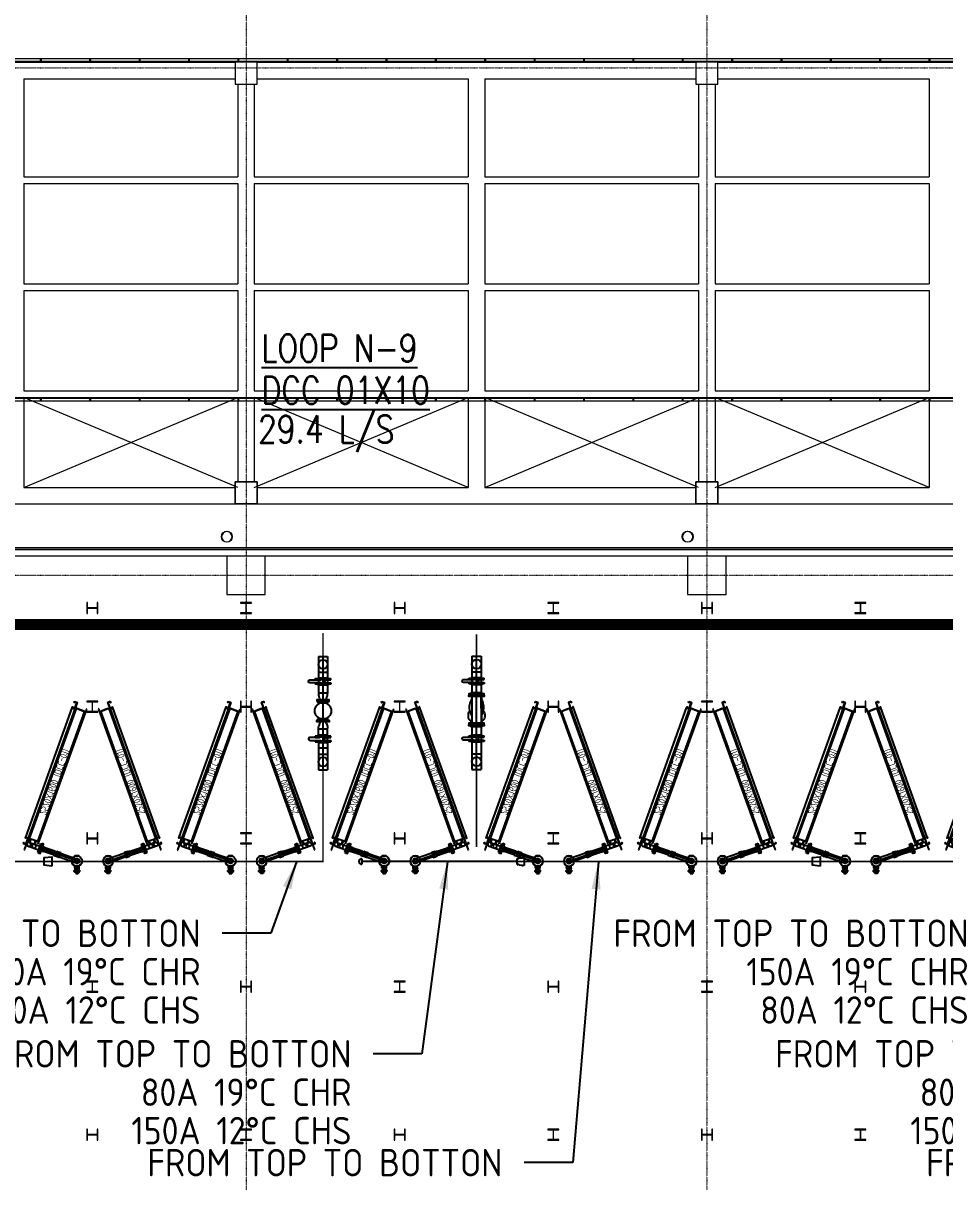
# Model space of a CAD drawing. Extents: x -32000 to 363140, y -29000 to 144266.
# Drawn here: x 97938 to 114738, y 78940 to 100062 of the extents above; entities that cross this region are included whole.
import ezdxf
from ezdxf.enums import TextEntityAlignment as Align

# ---------------------------------------------------------------- set-up
doc = ezdxf.new("R2010")
doc.units = 0
doc.header["$LTSCALE"] = 10
for name, pattern in [('H12PL25$0$JJP_三點線', [0.9, 0.3, -0.15, 0, -0.15, 0, -0.15, 0, -0.15]), ('XFM1Q20-200k$0$CENTER', [2, 1.25, -0.25, 0.25, -0.25]), ('XFM1Q20-200k$0$CENTER2', [1.125, 0.75, -0.125, 0.125, -0.125])]:
    doc.linetypes.add(name, pattern=pattern)
for name, color, linetype in [('H12PL25$0$A-OBJE-2D', 252, 'Continuous'), ('H12PL25$0$A-OBJE-MEP', 252, 'Continuous'), ('H12PL25$0$A-RAIL', 252, 'Continuous'), ('H12PL25$0$A-WALL-EX', 252, 'Continuous'), ('H12PL25$0$S-BEAM-SHOW', 252, 'Continuous'), ('H12PL25$0$S-COL', 252, 'Continuous'), ('H12PL25$0$S-GRID', 252, 'Continuous'), ('H12PL25$0$S-SLAB-SHOW', 252, 'Continuous'), ('XFM1P20-200k$0$$0$M-PIPE-TEXT', 3, 'Continuous'), ('XFM1P20-200k$0$$0$M-PIPE-TEXT-ARROR', 91, 'Continuous'), ('XFM1P20-200k$0$M-PIPE-CHWR20', 110, 'Continuous'), ('XFM1P20-200k$0$M-PIPE-CHWS12', 130, 'Continuous'), ('XFM1Q20-200k$0$12P7-M-SUP-DCC-L1', 7, 'Continuous'), ('XFM1Q20-200k$0$12P7-M-SUP-DCC-L2', 3, 'Continuous'), ('XFM1Q20-200k$0$C-CDCC', 22, 'Continuous'), ('XFM1Q20-200k$0$M-CWTR-TEXT', 4, 'Continuous'), ('XFM1Q20-200k$0$M-PIPE-CHWR20', 110, 'Continuous'), ('XFM1Q20-200k$0$M-PIPE-CHWS12', 130, 'Continuous'), ('XFM1Q20-200k$0$M-PIPE-CHWS12_CL', 132, 'XFM1Q20-200k$0$CENTER2'), ('XFM1Q20-200k$0$MAU&DCC Valve Station$0$M-CWTR-VAVE', 4, 'Continuous'), ('XFM1Q20-200k$0$U-PCW-V', 2, 'Continuous')]:
    doc.layers.add(name, color=color, linetype=linetype)
doc.styles.add('XFM1P20-200k$0$$0$aa-txt', font='isocp.shx', dxfattribs={"bigfont": 'chineset.shx'})
doc.styles.add('XFM1Q20-200k$0$12P7-XCM2P10$0$AA-TXT', font='simplex.shx', dxfattribs={"bigfont": 'china.shx'})
doc.styles.add('XFM1Q20-200k$0$aa-txt', font='isocp.shx', dxfattribs={"bigfont": 'chineset.shx'})
doc.dimstyles.new('XFM1P20-200k$0$$0$adim-200', dxfattribs={"dimscale": 200, "dimtxt": 0.3, "dimasz": 2.5, "dimexe": 0.1, "dimexo": 0.5, "dimgap": 0.15, "dimtad": 0, "dimdec": 4, "dimzin": 3, "dimdsep": 46, "dimtxsty": 'XFM1P20-200k$0$$0$aa-txt', "dimcen": 2.5, "dimclrd": 256, "dimclre": 256, "dimclrt": 256, "dimadec": 0, "dimazin": 0, "dimtfac": 1, "dimtdec": 4, "dimtmove": 0, "dimatfit": 3, "dimfxl": 1, "dimtolj": 1, "dimtzin": 0, "dimarcsym": 0})

# ---------------------------------------------------------------- blocks, each defined once
blk = doc.blocks.new('H12PL25')
at = {"layer": 'H12PL25$0$A-OBJE-2D', "lineweight": 0}
for p, q in [((97950, 91600), (101850, 93237.5)), ((101850, 91600), (97950, 93237.5)), ((102150, 91600), (106050, 93237.5)), ((106050, 91600), (102150, 93237.5)), ((106350, 91600), (110250, 93237.5)), ((110250, 91600), (106350, 93237.5)), ((110550, 91600), (114450, 93237.5)), ((114450, 91600), (110550, 93237.5))]:
    blk.add_line(p, q, dxfattribs=at)
at = {"layer": 'H12PL25$0$A-OBJE-MEP', "lineweight": 0, "flags": 128}
for points in [[(101745, 90700, 1), (101555, 90700, 1)], [(110145, 90700, 1), (109955, 90700, 1)]]:
    blk.add_lwpolyline(points, format="xyb", close=True, dxfattribs=at)
at = {"layer": 'H12PL25$0$A-OBJE-MEP', "lineweight": 0}
for centre in [(101650, 90700), (110050, 90700)]:
    blk.add_circle(centre, 100, dxfattribs=at)
at = {"layer": 'H12PL25$0$A-RAIL', "lineweight": 0}
for p, q in [((98277, 99390), (98243, 99390)), ((98260, 99407), (98260, 99373)), ((99177, 99390), (99143, 99390)), ((99160, 99407), (99160, 99373)), ((100077, 99390), (100043, 99390)), ((100060, 99407), (100060, 99373)), ((100977, 99390), (100943, 99390)), ((100960, 99407), (100960, 99373)), ((101877, 99390), (101843, 99390)), ((101860, 99407), (101860, 99373)), ((102777, 99390), (102743, 99390)), ((102760, 99407), (102760, 99373)), ((103677, 99390), (103643, 99390)), ((103660, 99407), (103660, 99373)), ((104577, 99390), (104543, 99390)), ((104560, 99407), (104560, 99373)), ((105477, 99390), (105443, 99390)), ((105460, 99407), (105460, 99373)), ((106377, 99390), (106343, 99390)), ((106360, 99407), (106360, 99373)), ((107277, 99390), (107243, 99390)), ((107260, 99407), (107260, 99373)), ((108177, 99390), (108143, 99390)), ((108160, 99407), (108160, 99373)), ((109077, 99390), (109043, 99390)), ((109060, 99407), (109060, 99373)), ((109977, 99390), (109943, 99390)), ((109960, 99407), (109960, 99373)), ((110877, 99390), (110843, 99390)), ((110860, 99407), (110860, 99373)), ((111777, 99390), (111743, 99390)), ((111760, 99407), (111760, 99373)), ((112677, 99390), (112643, 99390)), ((112660, 99407), (112660, 99373)), ((113577, 99390), (113543, 99390)), ((113560, 99407), (113560, 99373)), ((114477, 99390), (114443, 99390)), ((114460, 99407), (114460, 99373)), ((98277, 93197.5), (98243, 93197.5)), ((98260, 93214.5), (98260, 93180.5)), ((99177, 93197.5), (99143, 93197.5)), ((99160, 93214.5), (99160, 93180.5)), ((100077, 93197.5), (100043, 93197.5)), ((100060, 93214.5), (100060, 93180.5)), ((100977, 93197.5), (100943, 93197.5)), ((100960, 93214.5), (100960, 93180.5)), ((101877, 93197.5), (101843, 93197.5)), ((101860, 93214.5), (101860, 93180.5)), ((102777, 93197.5), (102743, 93197.5)), ((102760, 93214.5), (102760, 93180.5)), ((103677, 93197.5), (103643, 93197.5)), ((103660, 93214.5), (103660, 93180.5)), ((104577, 93197.5), (104543, 93197.5)), ((104560, 93214.5), (104560, 93180.5)), ((105477, 93197.5), (105443, 93197.5)), ((105460, 93214.5), (105460, 93180.5)), ((106377, 93197.5), (106343, 93197.5)), ((106360, 93214.5), (106360, 93180.5)), ((107277, 93197.5), (107243, 93197.5)), ((107260, 93214.5), (107260, 93180.5)), ((108177, 93197.5), (108143, 93197.5)), ((108160, 93214.5), (108160, 93180.5)), ((109077, 93197.5), (109043, 93197.5)), ((109060, 93214.5), (109060, 93180.5)), ((109977, 93197.5), (109943, 93197.5)), ((109960, 93214.5), (109960, 93180.5)), ((110877, 93197.5), (110843, 93197.5)), ((110860, 93214.5), (110860, 93180.5)), ((111777, 93197.5), (111743, 93197.5)), ((111760, 93214.5), (111760, 93180.5)), ((112677, 93197.5), (112643, 93197.5)), ((112660, 93214.5), (112660, 93180.5)), ((113577, 93197.5), (113543, 93197.5)), ((113560, 93214.5), (113560, 93180.5)), ((114477, 93197.5), (114443, 93197.5)), ((114460, 93214.5), (114460, 93180.5))]:
    blk.add_line(p, q, dxfattribs=at)
at = {"layer": 'H12PL25$0$A-RAIL', "lineweight": 0, "flags": 128}
for points in [[(77560, 99411.35), (77560, 99368.65), (123730, 99368.65), (123730, 99411.35)], [(77570, 99410), (77570, 99370), (123720, 99370), (123720, 99410)], [(77560, 93218.85), (77560, 93176.15), (122100, 93176.15), (122100, 93218.85)], [(77570, 93217.5), (77570, 93177.5), (122090, 93177.5), (122090, 93217.5)]]:
    blk.add_lwpolyline(points, close=True, dxfattribs=at)
at = {"layer": 'H12PL25$0$A-WALL-EX', "lineweight": 0}
blk.add_line((77050, 90465), (126700, 90465), dxfattribs=at)
at = {"layer": 'H12PL25$0$A-WALL-EX', "lineweight": 0, "flags": 128}
for points in [[(77050, 90500), (126700, 90500)], [(77050, 90500), (126700, 90500)], [(77050, 90500), (126700, 90500)], [(126700, 90500), (77050, 90500)], [(77050, 90350), (126850, 90350)]]:
    blk.add_lwpolyline(points, dxfattribs=at)
at = {"layer": 'H12PL25$0$S-BEAM-SHOW', "lineweight": 0, "flags": 128}
for points in [[(93800, 99350), (101800, 99350)], [(101800, 99350), (101800, 99050)], [(102200, 99350), (110200, 99350)], [(102200, 99050), (102200, 99350)], [(110200, 99350), (110200, 99050)], [(110600, 99350), (118600, 99350)], [(110600, 99050), (110600, 99350)], [(97950, 99050), (97950, 97262.5)], [(97950, 99050), (101800, 99050)], [(101850, 98950), (102150, 98950)], [(101850, 98950), (101850, 97262.5)], [(102150, 98950), (102150, 97262.5)], [(102200, 99050), (106050, 99050)], [(106050, 99050), (106050, 97262.5)], [(106350, 99050), (106350, 97262.5)], [(106350, 99050), (110200, 99050)], [(110250, 98950), (110550, 98950)], [(110250, 98950), (110250, 97262.5)], [(110550, 98950), (110550, 97262.5)], [(110600, 99050), (114450, 99050)], [(114450, 99050), (114450, 97262.5)], [(97950, 97262.5), (101850, 97262.5)], [(102150, 97262.5), (106050, 97262.5)], [(106350, 97262.5), (110250, 97262.5)], [(110550, 97262.5), (114450, 97262.5)], [(97950, 97137.5), (101850, 97137.5)], [(97950, 97137.5), (97950, 95312.5)], [(101850, 97137.5), (101850, 95312.5)], [(102150, 97137.5), (106050, 97137.5)], [(102150, 97137.5), (102150, 95312.5)], [(106050, 97137.5), (106050, 95312.5)], [(106350, 97137.5), (110250, 97137.5)], [(106350, 97137.5), (106350, 95312.5)], [(110250, 97137.5), (110250, 95312.5)], [(110550, 97137.5), (114450, 97137.5)], [(110550, 97137.5), (110550, 95312.5)], [(114450, 97137.5), (114450, 95312.5)], [(97950, 95312.5), (101850, 95312.5)], [(102150, 95312.5), (106050, 95312.5)], [(106350, 95312.5), (110250, 95312.5)], [(110550, 95312.5), (114450, 95312.5)], [(97950, 95187.5), (101850, 95187.5)], [(97950, 95187.5), (97950, 93362.5)], [(101850, 95187.5), (101850, 93362.5)], [(102150, 95187.5), (106050, 95187.5)], [(102150, 95187.5), (102150, 93362.5)], [(106050, 95187.5), (106050, 93362.5)], [(106350, 95187.5), (110250, 95187.5)], [(106350, 95187.5), (106350, 93362.5)], [(110250, 95187.5), (110250, 93362.5)], [(110550, 95187.5), (114450, 95187.5)], [(110550, 95187.5), (110550, 93362.5)], [(114450, 95187.5), (114450, 93362.5)], [(97950, 93362.5), (101850, 93362.5)], [(102150, 93362.5), (106050, 93362.5)], [(106350, 93362.5), (110250, 93362.5)], [(110550, 93362.5), (114450, 93362.5)], [(97950, 93237.5), (101850, 93237.5)], [(97950, 93237.5), (97950, 91600)], [(101850, 93237.5), (101850, 91700)], [(102150, 93237.5), (106050, 93237.5)], [(102150, 93237.5), (102150, 91700)], [(106050, 93237.5), (106050, 91600)], [(106350, 93237.5), (110250, 93237.5)], [(106350, 93237.5), (106350, 91600)], [(110250, 93237.5), (110250, 91700)], [(110550, 93237.5), (114450, 93237.5)], [(110550, 93237.5), (110550, 91700)], [(114450, 93237.5), (114450, 91600)], [(102150, 91700), (101850, 91700)], [(110550, 91700), (110250, 91700)], [(97950, 91600), (101800, 91600)], [(101800, 91600), (101800, 91300)], [(102200, 91600), (106050, 91600)], [(102200, 91300), (102200, 91600)], [(106350, 91600), (110200, 91600)], [(110200, 91600), (110200, 91300)], [(110600, 91600), (114450, 91600)], [(110600, 91300), (110600, 91600)], [(93800, 91300), (101800, 91300)], [(102200, 91300), (110200, 91300)], [(110600, 91300), (118600, 91300)]]:
    blk.add_lwpolyline(points, dxfattribs=at)
at = {"layer": 'H12PL25$0$S-COL', "lineweight": 0, "flags": 128}
for points in [[(101800, 98950), (102200, 98950), (102200, 99350), (101800, 99350)], [(110200, 98950), (110600, 98950), (110600, 99350), (110200, 99350)], [(101800, 91300), (102200, 91300), (102200, 91700), (101800, 91700)], [(110200, 91300), (110600, 91300), (110600, 91700), (110200, 91700)]]:
    blk.add_lwpolyline(points, close=True, dxfattribs=at)
for points in [[(101650, 90350), (101650, 89650), (102350, 89650), (102350, 90350)], [(110050, 90350), (110050, 89650), (110750, 89650), (110750, 90350)]]:
    blk.add_lwpolyline(points, dxfattribs=at)
for points in [[(99300, 89499.5), (99288, 89499.5), (99288, 89416.5, -0.41421356), (99275, 89403.5), (99125, 89403.5, -0.41421356), (99112, 89416.5), (99112, 89499.5), (99100, 89499.5), (99100, 89299.5), (99112, 89299.5), (99112, 89382.5, -0.41421356), (99125, 89395.5), (99275, 89395.5, -0.41421356), (99288, 89382.5), (99288, 89299.5), (99300, 89299.5)], [(102100, 89299.5), (102100, 89311.5), (102017, 89311.5, -0.41421356), (102004, 89324.5), (102004, 89474.5, -0.41421356), (102017, 89487.5), (102100, 89487.5), (102100, 89499.5), (101900, 89499.5), (101900, 89487.5), (101983, 89487.5, -0.41421356), (101996, 89474.5), (101996, 89324.5, -0.41421356), (101983, 89311.5), (101900, 89311.5), (101900, 89299.5)], [(104900, 89499.5), (104888, 89499.5), (104888, 89416.5, -0.41421356), (104875, 89403.5), (104725, 89403.5, -0.41421356), (104712, 89416.5), (104712, 89499.5), (104700, 89499.5), (104700, 89299.5), (104712, 89299.5), (104712, 89382.5, -0.41421356), (104725, 89395.5), (104875, 89395.5, -0.41421356), (104888, 89382.5), (104888, 89299.5), (104900, 89299.5)], [(107700, 89299.5), (107700, 89311.5), (107617, 89311.5, -0.41421356), (107604, 89324.5), (107604, 89474.5, -0.41421356), (107617, 89487.5), (107700, 89487.5), (107700, 89499.5), (107500, 89499.5), (107500, 89487.5), (107583, 89487.5, -0.41421356), (107596, 89474.5), (107596, 89324.5, -0.41421356), (107583, 89311.5), (107500, 89311.5), (107500, 89299.5)], [(110500, 89499.5), (110488, 89499.5), (110488, 89416.5, -0.41421356), (110475, 89403.5), (110325, 89403.5, -0.41421356), (110312, 89416.5), (110312, 89499.5), (110300, 89499.5), (110300, 89299.5), (110312, 89299.5), (110312, 89382.5, -0.41421356), (110325, 89395.5), (110475, 89395.5, -0.41421356), (110488, 89382.5), (110488, 89299.5), (110500, 89299.5)], [(113300, 89299.5), (113300, 89311.5), (113217, 89311.5, -0.41421356), (113204, 89324.5), (113204, 89474.5, -0.41421356), (113217, 89487.5), (113300, 89487.5), (113300, 89499.5), (113100, 89499.5), (113100, 89487.5), (113183, 89487.5, -0.41421356), (113196, 89474.5), (113196, 89324.5, -0.41421356), (113183, 89311.5), (113100, 89311.5), (113100, 89299.5)], [(99300, 87500), (99300, 87512), (99217, 87512, -0.41421356), (99204, 87525), (99204, 87675, -0.41421356), (99217, 87688), (99300, 87688), (99300, 87700), (99100, 87700), (99100, 87688), (99183, 87688, -0.41421356), (99196, 87675), (99196, 87525, -0.41421356), (99183, 87512), (99100, 87512), (99100, 87500)], [(102100, 87700), (102088, 87700), (102088, 87617, -0.41421356), (102075, 87604), (101925, 87604, -0.41421356), (101912, 87617), (101912, 87700), (101900, 87700), (101900, 87500), (101912, 87500), (101912, 87583, -0.41421356), (101925, 87596), (102075, 87596, -0.41421356), (102088, 87583), (102088, 87500), (102100, 87500)], [(104900, 87500), (104900, 87512), (104817, 87512, -0.41421356), (104804, 87525), (104804, 87675, -0.41421356), (104817, 87688), (104900, 87688), (104900, 87700), (104700, 87700), (104700, 87688), (104783, 87688, -0.41421356), (104796, 87675), (104796, 87525, -0.41421356), (104783, 87512), (104700, 87512), (104700, 87500)], [(107700, 87700), (107688, 87700), (107688, 87617, -0.41421356), (107675, 87604), (107525, 87604, -0.41421356), (107512, 87617), (107512, 87700), (107500, 87700), (107500, 87500), (107512, 87500), (107512, 87583, -0.41421356), (107525, 87596), (107675, 87596, -0.41421356), (107688, 87583), (107688, 87500), (107700, 87500)], [(110500, 87500), (110500, 87512), (110417, 87512, -0.41421356), (110404, 87525), (110404, 87675, -0.41421356), (110417, 87688), (110500, 87688), (110500, 87700), (110300, 87700), (110300, 87688), (110383, 87688, -0.41421356), (110396, 87675), (110396, 87525, -0.41421356), (110383, 87512), (110300, 87512), (110300, 87500)], [(113300, 87700), (113288, 87700), (113288, 87617, -0.41421356), (113275, 87604), (113125, 87604, -0.41421356), (113112, 87617), (113112, 87700), (113100, 87700), (113100, 87500), (113112, 87500), (113112, 87583, -0.41421356), (113125, 87596), (113275, 87596, -0.41421356), (113288, 87583), (113288, 87500), (113300, 87500)], [(99300, 85300), (99288, 85300), (99288, 85217, -0.41421356), (99275, 85204), (99125, 85204, -0.41421356), (99112, 85217), (99112, 85300), (99100, 85300), (99100, 85100), (99112, 85100), (99112, 85183, -0.41421356), (99125, 85196), (99275, 85196, -0.41421356), (99288, 85183), (99288, 85100), (99300, 85100)], [(102100, 85100), (102100, 85112), (102017, 85112, -0.41421356), (102004, 85125), (102004, 85275, -0.41421356), (102017, 85288), (102100, 85288), (102100, 85300), (101900, 85300), (101900, 85288), (101983, 85288, -0.41421356), (101996, 85275), (101996, 85125, -0.41421356), (101983, 85112), (101900, 85112), (101900, 85100)], [(104900, 85300), (104888, 85300), (104888, 85217, -0.41421356), (104875, 85204), (104725, 85204, -0.41421356), (104712, 85217), (104712, 85300), (104700, 85300), (104700, 85100), (104712, 85100), (104712, 85183, -0.41421356), (104725, 85196), (104875, 85196, -0.41421356), (104888, 85183), (104888, 85100), (104900, 85100)], [(107700, 85100), (107700, 85112), (107617, 85112, -0.41421356), (107604, 85125), (107604, 85275, -0.41421356), (107617, 85288), (107700, 85288), (107700, 85300), (107500, 85300), (107500, 85288), (107583, 85288, -0.41421356), (107596, 85275), (107596, 85125, -0.41421356), (107583, 85112), (107500, 85112), (107500, 85100)], [(110500, 85300), (110488, 85300), (110488, 85217, -0.41421356), (110475, 85204), (110325, 85204, -0.41421356), (110312, 85217), (110312, 85300), (110300, 85300), (110300, 85100), (110312, 85100), (110312, 85183, -0.41421356), (110325, 85196), (110475, 85196, -0.41421356), (110488, 85183), (110488, 85100), (110500, 85100)], [(113300, 85100), (113300, 85112), (113217, 85112, -0.41421356), (113204, 85125), (113204, 85275, -0.41421356), (113217, 85288), (113300, 85288), (113300, 85300), (113100, 85300), (113100, 85288), (113183, 85288, -0.41421356), (113196, 85275), (113196, 85125, -0.41421356), (113183, 85112), (113100, 85112), (113100, 85100)], [(99300, 82400), (99300, 82412), (99217, 82412, -0.41421356), (99204, 82425), (99204, 82575, -0.41421356), (99217, 82588), (99300, 82588), (99300, 82600), (99100, 82600), (99100, 82588), (99183, 82588, -0.41421356), (99196, 82575), (99196, 82425, -0.41421356), (99183, 82412), (99100, 82412), (99100, 82400)], [(102100, 82600), (102088, 82600), (102088, 82517, -0.41421356), (102075, 82504), (101925, 82504, -0.41421356), (101912, 82517), (101912, 82600), (101900, 82600), (101900, 82400), (101912, 82400), (101912, 82483, -0.41421356), (101925, 82496), (102075, 82496, -0.41421356), (102088, 82483), (102088, 82400), (102100, 82400)], [(104900, 82400), (104900, 82412), (104817, 82412, -0.41421356), (104804, 82425), (104804, 82575, -0.41421356), (104817, 82588), (104900, 82588), (104900, 82600), (104700, 82600), (104700, 82588), (104783, 82588, -0.41421356), (104796, 82575), (104796, 82425, -0.41421356), (104783, 82412), (104700, 82412), (104700, 82400)], [(107700, 82600), (107688, 82600), (107688, 82517, -0.41421356), (107675, 82504), (107525, 82504, -0.41421356), (107512, 82517), (107512, 82600), (107500, 82600), (107500, 82400), (107512, 82400), (107512, 82483, -0.41421356), (107525, 82496), (107675, 82496, -0.41421356), (107688, 82483), (107688, 82400), (107700, 82400)], [(110500, 82400), (110500, 82412), (110417, 82412, -0.41421356), (110404, 82425), (110404, 82575, -0.41421356), (110417, 82588), (110500, 82588), (110500, 82600), (110300, 82600), (110300, 82588), (110383, 82588, -0.41421356), (110396, 82575), (110396, 82425, -0.41421356), (110383, 82412), (110300, 82412), (110300, 82400)], [(113300, 82600), (113288, 82600), (113288, 82517, -0.41421356), (113275, 82504), (113125, 82504, -0.41421356), (113112, 82517), (113112, 82600), (113100, 82600), (113100, 82400), (113112, 82400), (113112, 82483, -0.41421356), (113125, 82496), (113275, 82496, -0.41421356), (113288, 82483), (113288, 82400), (113300, 82400)], [(99300, 79900), (99288, 79900), (99288, 79817, -0.41421356), (99275, 79804), (99125, 79804, -0.41421356), (99112, 79817), (99112, 79900), (99100, 79900), (99100, 79700), (99112, 79700), (99112, 79783, -0.41421356), (99125, 79796), (99275, 79796, -0.41421356), (99288, 79783), (99288, 79700), (99300, 79700)], [(102100, 79700), (102100, 79712), (102017, 79712, -0.41421356), (102004, 79725), (102004, 79875, -0.41421356), (102017, 79888), (102100, 79888), (102100, 79900), (101900, 79900), (101900, 79888), (101983, 79888, -0.41421356), (101996, 79875), (101996, 79725, -0.41421356), (101983, 79712), (101900, 79712), (101900, 79700)], [(104900, 79900), (104888, 79900), (104888, 79817, -0.41421356), (104875, 79804), (104725, 79804, -0.41421356), (104712, 79817), (104712, 79900), (104700, 79900), (104700, 79700), (104712, 79700), (104712, 79783, -0.41421356), (104725, 79796), (104875, 79796, -0.41421356), (104888, 79783), (104888, 79700), (104900, 79700)], [(107700, 79700), (107700, 79712), (107617, 79712, -0.41421356), (107604, 79725), (107604, 79875, -0.41421356), (107617, 79888), (107700, 79888), (107700, 79900), (107500, 79900), (107500, 79888), (107583, 79888, -0.41421356), (107596, 79875), (107596, 79725, -0.41421356), (107583, 79712), (107500, 79712), (107500, 79700)], [(110500, 79900), (110488, 79900), (110488, 79817, -0.41421356), (110475, 79804), (110325, 79804, -0.41421356), (110312, 79817), (110312, 79900), (110300, 79900), (110300, 79700), (110312, 79700), (110312, 79783, -0.41421356), (110325, 79796), (110475, 79796, -0.41421356), (110488, 79783), (110488, 79700), (110500, 79700)], [(113300, 79700), (113300, 79712), (113217, 79712, -0.41421356), (113204, 79725), (113204, 79875, -0.41421356), (113217, 79888), (113300, 79888), (113300, 79900), (113100, 79900), (113100, 79888), (113183, 79888, -0.41421356), (113196, 79875), (113196, 79725, -0.41421356), (113183, 79712), (113100, 79712), (113100, 79700)]]:
    blk.add_lwpolyline(points, format="xyb", close=True, dxfattribs=at)
at = {"layer": 'H12PL25$0$S-GRID', "linetype": 'H12PL25$0$JJP_三點線', "lineweight": 0}
for p, q in [((102000, 128250), (102000, -28000)), ((110400, 128250), (110400, -28000)), ((-29000, 99250), (289600, 99250)), ((-29000, 90000), (289600, 90000))]:
    blk.add_line(p, q, dxfattribs=at)
at = {"layer": 'H12PL25$0$S-SLAB-SHOW', "lineweight": 0, "flags": 128}
for points in [[(77600, 99350), (77600, 93237.5), (122140, 93237.5), (122140, 91300), (125640, 91300), (125640, 92970), (124874, 92970), (124874, 92610), (124656, 92610), (124656, 92710), (123890, 92710), (123890, 92610), (123690, 92610), (123690, 99350)], [(77600, 99350), (77600, 93237.5), (122140, 93237.5), (122140, 91300), (124656, 91300), (124656, 92710), (123890, 92710), (123890, 92610), (123690, 92610), (123690, 99350)]]:
    blk.add_lwpolyline(points, close=True, dxfattribs=at)
at = {"layer": 'H12PL25$0$S-SLAB-SHOW', "lineweight": 0}
for points in [[(101800, 91700), (102200, 91700), (102200, 91300), (101800, 91300)], [(110200, 91700), (110600, 91700), (110600, 91300), (110200, 91300)]]:
    blk.add_lwpolyline(points, close=True, dxfattribs=at)
blk = doc.blocks.new('XFM1Q20-200k$0$A$C85d7fed8')
at = {"layer": 'XFM1Q20-200k$0$12P7-M-SUP-DCC-L1'}
for points in [[(214374, 5418), (214420, 5438), (214369, 5552), (214323, 5532), (214331, 5513), (214334, 5515), (214327, 5530), (214367, 5548), (214416, 5440), (214376, 5422), (214369, 5437), (214366, 5436)], [(215456, 3023), (215502, 3043), (215450, 3158), (215405, 3137), (215413, 3119), (215416, 3120), (215409, 3135), (215449, 3153), (215497, 3045), (215458, 3027), (215451, 3043), (215448, 3041)]]:
    blk.add_lwpolyline(points, close=True, dxfattribs=at)
blk.add_lwpolyline([(215446, 3041), (215448, 3041)], dxfattribs=at)
at = {"layer": 'XFM1Q20-200k$0$12P7-M-SUP-DCC-L2'}
blk.add_lwpolyline([(215404, 3137), (215450, 3157), (214420, 5438), (214374, 5418)], close=True, dxfattribs=at)
blk = doc.blocks.new('XFM1Q20-200k$0$A$C911c7844')
at = {"layer": 'XFM1Q20-200k$0$C-CDCC'}
for p, q in [((207240, 5563), (207249, 5567)), ((208474, 3049), (207240, 5563)), ((207325, 5504), (207506, 5592)), ((207357, 5438), (207538, 5527)), ((207483, 5638), (207500, 5646)), ((207483, 5638), (207560, 5481)), ((207500, 5646), (207576, 5489)), ((207520, 5444), (207340, 5356)), ((207352, 5436), (207381, 5376)), ((208470, 3103), (207358, 5365)), ((207362, 5441), (207392, 5381)), ((207440, 5479), (207469, 5419)), ((207451, 5484), (207480, 5424)), ((207503, 5480), (207494, 5476)), ((208613, 3173), (207502, 5435)), ((208653, 3137), (207503, 5480)), ((207560, 5481), (207576, 5489)), ((208631, 3182), (208452, 3094)), ((208631, 3182), (208452, 3094)), ((208483, 3054), (208474, 3049)), ((208484, 3110), (208599, 3166)), ((208644, 3133), (208653, 3137))]:
    blk.add_line(p, q, dxfattribs=at)
for centre in [(207341, 5471), (207429, 5514)]:
    blk.add_circle(centre, 36.5, dxfattribs=at)
at = {"layer": 'XFM1Q20-200k$0$C-CDCC', "style": 'XFM1Q20-200k$0$aa-txt', "width": 0.8}
blk.add_text('2520X1600 (DCC-01)', height=125, rotation=296, dxfattribs=at).set_placement((207930, 4392), align=Align.MIDDLE)
blk = doc.blocks.new('XFM1Q20-200k$0$BV-150V-T1')
at = {"color": 0, "linetype": 'ByBlock'}
for p, q in [((-5.2, 9.6), (-6.7, 9.6)), ((-6.7, -9.6), (-6.7, 9.6)), ((-2.7, 14), (-5.2, 14)), ((-5.2, -14), (-5.2, 14)), ((2.7, 14), (5.2, 14)), ((5.2, 14), (5.2, -14)), ((5.2, 9.6), (6.7, 9.6)), ((6.7, 9.6), (6.7, -9.6)), ((-5.2, -9.6), (-6.7, -9.6)), ((-2.7, -14), (-5.2, -14)), ((2.7, -8.4), (-2.7, -8.4)), ((2.7, -14), (5.2, -14)), ((5.2, -9.6), (6.7, -9.6))]:
    blk.add_line(p, q, dxfattribs=at)
blk.add_lwpolyline([(-2.7, 7.5), (-2.7, 24, -1), (2.7, 24), (2.7, 7.7, 0.028765), (2.9, 4.2), (3.3, 0.3, -1.044614), (-3.3, 0), (-2.9, 4.1, 0.028765)], format="xyb", close=True, dxfattribs=at)
for points in [[(-2.7, 14), (-2.7, 6.1)], [(2.7, 14), (2.7, 6.3)], [(-2.7, -2), (-2.7, -14)], [(2.7, -2), (2.7, -14)]]:
    blk.add_lwpolyline(points, dxfattribs=at)
blk = doc.blocks.new('XFM1Q20-200k$0$YS-06-B')
at = {"layer": 'XFM1Q20-200k$0$U-PCW-V', "color": 0}
for p, q in [((55, 8.9), (6.9, 8.9)), ((55, -8.9), (6.9, -8.9))]:
    blk.add_line(p, q, dxfattribs=at)
for points in [[(1.4, -9.6), (0, -9.6), (0, 9.6), (1.4, 9.6)], [(4, -13.8), (1.4, -13.8), (1.4, 13.8), (4, 13.8), (4, -13.8)], [(4, -13.8), (6.5, -13.8), (6.5, 13.8), (4, 13.8), (4, -13.8)], [(57.5, -13.8), (55, -13.8), (55, 13.8), (57.5, 13.8), (57.5, -13.8)], [(57.5, -13.8), (60, -13.8), (60, 13.8), (57.5, 13.8), (57.5, -13.8)], [(60, -9.6), (61.5, -9.6), (61.5, 9.6), (60, 9.6)]]:
    blk.add_lwpolyline(points, dxfattribs=at)
for points in [[(18.6, 15.5, 0.133256), (14.6, 14.4, 0.106756), (10.9, 10.9, 0.036777), (9.6, 8.9, 0.036777)], [(28.8, 12.5, 0.064337), (26.3, 14.4, 0.133256), (22.3, 15.5)], [(9.6, -8.9, 0.036777), (10.9, -10.9, 0.106756), (14.6, -14.4, 0.133256), (18.6, -15.5)], [(22.3, -15.5, 0.133256), (26.3, -14.4, 0.064337), (28.8, -12.5, 0.064337)]]:
    blk.add_lwpolyline(points, format="xyb", dxfattribs=at)
for centre, radius, start, end in [((20.5, 4.3), 11.3, 80.5245, 99.4755), ((29, 0), 12.1, 121.7693, 132.5173), ((35.2, -14.3), 27.6, 57.3698, 116.9234), ((20.5, -4.3), 11.3, 260.5245, 279.4755), ((29, 0), 12.1, 227.4827, 238.2307), ((35.2, 14.3), 27.6, 243.0766, 302.6302)]:
    blk.add_arc(centre, radius, start, end, dxfattribs=at)
blk = doc.blocks.new('XFM1Q20-200k$0$A$Cc8c59ff0')
at = {"layer": 'XFM1Q20-200k$0$M-PIPE-CHWS12'}
for p, q in [((183, 2063, 0), (183, 0, 0)), ((183, 2063), (351, 2063)), ((351, 2063, 0), (351, 0, 0)), ((183, 1777), (351, 1777)), ((351, 1120, 0), (351, 1406, 0)), ((183, 286), (351, 286)), ((183, 0), (351, 0))]:
    blk.add_line(p, q, dxfattribs=at)
for centre in [(267, 1920), (267, 143)]:
    blk.add_circle(centre, 84.1, dxfattribs=at)
at = {"layer": 'XFM1Q20-200k$0$M-PIPE-CHWS12_CL', "linetype": 'XFM1Q20-200k$0$CENTER'}
blk.add_line((267, 0, 0), (267, 2063, 0), dxfattribs=at)
at = {"layer": 'XFM1Q20-200k$0$MAU&DCC Valve Station$0$M-CWTR-VAVE', "xscale": 10.00000000000001, "yscale": 10.00000000000001, "zscale": 10.00000000000001, "rotation": 90}
for name, p in [('XFM1Q20-200k$0$BV-150V-T1', (267, 1610)), ('XFM1Q20-200k$0$YS-06-B', (267, 779)), ('XFM1Q20-200k$0$BV-150V-T1', (267, 562))]:
    blk.add_blockref(name, p, dxfattribs=at)
blk = doc.blocks.new('XFM1Q20-200k$0$R6-4')
for p, q in [((-5.7, 0), (5.7, 0)), ((-5.7, 0), (-5.7, -1)), ((-8.4, -14), (-8.4, -12.4)), ((8.4, -14), (-8.4, -14)), ((-6.2, -4.1), (-7.9, -9.3)), ((5.7, 0), (5.7, -1)), ((6.2, -4.1), (7.9, -9.3)), ((8.4, -14), (8.4, -12.4))]:
    blk.add_line(p, q)
for centre, start, end in [((1.6, -12.4), 161.7321, 180), ((-15.7, -1), 341.7321, 0), ((15.7, -1), 180, 198.2679), ((-1.6, -12.4), 0, 18.2679)]:
    blk.add_arc(centre, 10, start, end)
blk = doc.blocks.new('XFM1Q20-200k$0$A$C49d57fc1')
at = {"layer": 'XFM1Q20-200k$0$M-PIPE-CHWR20'}
for p, q in [((183, 2063, 0), (183, 1402, 0)), ((183, 2063), (351, 2063)), ((267, 0, 0), (267, 2063, 0)), ((351, 2063, 0), (351, 1402, 0)), ((183, 1777), (351, 1777)), ((159, 1247, 0), (264, 1247, 0)), ((159, 1247, 0), (159, 1232, 0)), ((159, 1232, 0), (264, 1232, 0)), ((160, 1231, 0), (159, 1232, 0)), ((264, 1231, 0), (160, 1231, 0)), ((189, 1249, 0), (264, 1249, 0)), ((189, 1247, 0), (189, 1249, 0)), ((194, 1221, 0), (194, 1229, 0)), ((200, 1219, 0), (264, 1219, 0)), ((340, 1249, 0), (264, 1249, 0)), ((369, 1247, 0), (264, 1247, 0)), ((369, 1232, 0), (264, 1232, 0)), ((264, 1231, 0), (368, 1231, 0)), ((334, 1219, 0), (264, 1219, 0)), ((334, 1219, 0), (334, 1229, 0)), ((340, 1247, 0), (340, 1249, 0)), ((368, 1231, 0), (369, 1232, 0)), ((369, 1247, 0), (369, 1232, 0)), ((160, 915, 0), (159, 914, 0)), ((159, 914, 0), (264, 914, 0)), ((159, 899, 0), (159, 914, 0)), ((159, 899, 0), (264, 899, 0)), ((264, 915, 0), (160, 915, 0)), ((189, 899, 0), (189, 897, 0)), ((189, 897, 0), (264, 897, 0)), ((194, 930, 0), (194, 917, 0)), ((334, 925, 0), (194, 925, 0)), ((264, 915, 0), (368, 915, 0)), ((369, 914, 0), (264, 914, 0)), ((369, 899, 0), (264, 899, 0)), ((340, 897, 0), (264, 897, 0)), ((334, 925, 0), (334, 917, 0)), ((340, 899, 0), (340, 897, 0)), ((368, 915, 0), (369, 914, 0)), ((369, 899, 0), (369, 914, 0)), ((183, 626), (183, 740, 0)), ((351, 626), (351, 740, 0)), ((183, 495), (183, 0)), ((351, 495), (351, 0)), ((351, 395), (183, 395)), ((183, 286), (351, 286)), ((183, 0), (351, 0))]:
    blk.add_line(p, q, dxfattribs=at)
at = {"layer": 'XFM1Q20-200k$0$M-PIPE-CHWR20', "elevation": 0}
for points in [[(153, 1249), (381, 1249), (381, 1273), (153, 1273)], [(153, 897), (381, 897), (381, 873), (153, 873)]]:
    blk.add_lwpolyline(points, close=True, dxfattribs=at)
at = {"layer": 'XFM1Q20-200k$0$M-PIPE-CHWR20'}
for centre, radius in [((267, 1920), 84.1), ((267, 1073), 149), ((267, 143), 84.1)]:
    blk.add_circle(centre, radius, dxfattribs=at)
for centre, radius, start, end in [((192, 1229, 0), 2, 0, 90), ((193, 1206, 0), 15, 45, 85.3609), ((192, 1207, 0), 15, 345, 45), ((342, 1207, 0), 15, 135, 195), ((341, 1206, 0), 15, 94.6391, 135), ((336, 1229, 0), 2, 90, 180), ((192, 917, 0), 2, 270, 0), ((183, 940, 0), 15, 317.6297, 21.3232), ((336, 917, 0), 2, 180, 270), ((351, 940, 0), 15, 158.6768, 222.3703)]:
    blk.add_arc(centre, radius, start, end, dxfattribs=at)
for name, p, xscale, yscale, zscale, rotation in [('XFM1Q20-200k$0$BV-150V-T1', (267, 1610), 10.00000000000001, 10.00000000000001, 10.00000000000001, 90), ('XFM1Q20-200k$0$R6-4', (267, 1263, 0), 10, 10, 10, 180), ('XFM1Q20-200k$0$BV-150V-T1', (267, 562), -10.00000000000001, 10.00000000000001, 10.00000000000001, 90)]:
    blk.add_blockref(name, p, dxfattribs=dict(at, xscale=xscale, yscale=yscale, zscale=zscale, rotation=rotation))
at = {"layer": 'XFM1Q20-200k$0$M-PIPE-CHWR20', "xscale": -10.00000000000001, "yscale": 10.00000000000001, "zscale": 10.00000000000001}
blk.add_blockref('XFM1Q20-200k$0$R6-4', (267, 883, 0), dxfattribs=at)
blk = doc.blocks.new('XFM1Q20-200k')
for name, p in [('XFM1Q20-200k$0$A$C49d57fc1', (103136, 86453, 0)), ('XFM1Q20-200k$0$A$Cc8c59ff0', (105935, 86458, 0))]:
    blk.add_blockref(name, p)
at = {"color": 7, "true_color": 0xffffff, "xscale": -1}
for name, p, rotation in [('XFM1Q20-200k$0$A$C85d7fed8', (-116152, 73756), 184.5134005922857), ('XFM1Q20-200k$0$A$C85d7fed8', (-113352, 73756), 184.5134005922857), ('XFM1Q20-200k$0$A$C85d7fed8', (-110552, 73756), 184.5134005922857), ('XFM1Q20-200k$0$A$C85d7fed8', (-107752, 73756), 184.5134005922857), ('XFM1Q20-200k$0$A$C85d7fed8', (-104952, 73756), 184.5134005922857), ('XFM1Q20-200k$0$A$C85d7fed8', (-102152, 73756), 184.5134005922857), ('XFM1Q20-200k$0$A$C85d7fed8', (-99352, 73756), 184.5134005922857), ('XFM1Q20-200k$0$A$C911c7844', (-108629, 67581), 186.3548293535013), ('XFM1Q20-200k$0$A$C911c7844', (-105829, 67581), 186.3548293535013), ('XFM1Q20-200k$0$A$C911c7844', (-103029, 67581), 186.3548293535013), ('XFM1Q20-200k$0$A$C911c7844', (-100229, 67581), 186.3548293535013), ('XFM1Q20-200k$0$A$C911c7844', (-97429, 67581), 186.3548293535013), ('XFM1Q20-200k$0$A$C911c7844', (-94629, 67581), 186.3548293535013), ('XFM1Q20-200k$0$A$C911c7844', (-91829, 67581), 186.3548293535013)]:
    blk.add_blockref(name, p, dxfattribs=dict(at, rotation=rotation))
at = {"color": 7, "true_color": 0xffffff}
for name, p, rotation in [('XFM1Q20-200k$0$A$C85d7fed8', (314552, 73756), 175.4865994077143), ('XFM1Q20-200k$0$A$C85d7fed8', (317352, 73756), 175.4865994077143), ('XFM1Q20-200k$0$A$C85d7fed8', (320152, 73756), 175.4865994077143), ('XFM1Q20-200k$0$A$C85d7fed8', (322952, 73756), 175.4865994077143), ('XFM1Q20-200k$0$A$C85d7fed8', (325752, 73756), 175.4865994077143), ('XFM1Q20-200k$0$A$C85d7fed8', (328552, 73756), 175.4865994077143), ('XFM1Q20-200k$0$A$C911c7844', (307029, 67581), 173.6451706464987), ('XFM1Q20-200k$0$A$C911c7844', (309829, 67581), 173.6451706464987), ('XFM1Q20-200k$0$A$C911c7844', (312629, 67581), 173.6451706464987), ('XFM1Q20-200k$0$A$C911c7844', (315429, 67581), 173.6451706464987), ('XFM1Q20-200k$0$A$C911c7844', (318229, 67581), 173.6451706464987), ('XFM1Q20-200k$0$A$C911c7844', (321029, 67581), 173.6451706464987)]:
    blk.add_blockref(name, p, dxfattribs=dict(at, rotation=rotation))
at = {"layer": 'DEFPOINTS', "color": 6, "style": 'XFM1Q20-200k$0$12P7-XCM2P10$0$AA-TXT', "width": 0.8}
blk.add_text('29.4 L/S', height=500, dxfattribs=at).set_placement((102218, 92660, 0), align=Align.MIDDLE_LEFT)
at = {"layer": 'XFM1Q20-200k$0$M-CWTR-TEXT', "style": 'XFM1Q20-200k$0$12P7-XCM2P10$0$AA-TXT', "width": 0.8}
for s, p in [('%%ULOOP N-9', (102282, 94138, 0)), ('%%UDCC 01X10', (102282, 93372, 0))]:
    blk.add_text(s, height=500, dxfattribs=at).set_placement(p, align=Align.MIDDLE_LEFT)
blk = doc.blocks.new('XFM1P20-200k$0$005')
h = blk.add_hatch()
h.set_pattern_fill('AR-HBONE', color=256, scale=0.430893, angle=360, style=0)
h.set_pattern_definition([(135, (-2258.2576, -4619.8331), (-8e-16, 2.4374981), [5.1707143, -1.7235714]), (45, (-2259.4764, -4618.6144), (-8e-16, 2.4374981), [5.1707143, -1.7235714])])
h.paths.add_polyline_path([(21.88125, -3.01625), (21.88125, 3.01625), (5.88125, 3.01625), (5.88125, -3.01625)])
edge = h.paths.add_edge_path(flags=17)
edge.add_line((21.88125, 3.01625), (21.88125, -3.01625))
for p, q in [((5.88125, 3.31625), (3, 3.31625)), ((5.88125, 3.31625), (5.88125, -3.31625)), ((21.88125, 3.01625), (5.88125, 3.01625)), ((5.88125, 3.01625), (5.88125, -3.01625)), ((21.88125, 3.31625), (24.7625, 3.31625)), ((21.88125, 3.31625), (21.88125, -3.31625)), ((21.88125, 3.01625), (21.88125, -3.01625)), ((21.88125, -3.01625), (21.88125, 3.01625)), ((28.2625, 3.31625), (24.7625, 3.31625)), ((28.2625, 3.31625), (28.2625, -3.31625)), ((5.88125, -3.31625), (3, -3.31625)), ((21.88125, -3.01625), (5.88125, -3.01625)), ((21.88125, -3.31625), (28.2625, -3.31625)), ((28.2625, -3.31625), (25.38125, -3.31625))]:
    blk.add_line(p, q)
for points in [[(0, -7.6), (0, 7.6), (2.38125, 7.6), (2.38125, -7.6), (0, -7.6)], [(2.38125, 3.8975), (3, 3.8975), (3, -3.8975), (2.38125, -3.8975)]]:
    blk.add_lwpolyline(points)
blk = doc.blocks.new('XFM1P20-200k$0$A$C63cefe58')
at = {"layer": 'XFM1P20-200k$0$M-PIPE-CHWR20'}
for p, q in [((236960, 2866), (236933, 2798)), ((237600, 2568, 0), (236977, 2820, 0)), ((237278, 2659), (237585, 2535, 0)), ((237305, 2726), (237614, 2601, 0)), ((237659, 2565, 0), (237542, 2571, 0)), ((237563, 2655, 0), (237563, 2655, 0)), ((237636, 2661, 0), (237574, 2664, 0)), ((237603, 2626, 0), (237597, 2509, 0)), ((237645, 2650, 0), (237645, 2650, 0)), ((237540, 2379, 0), (237541, 2396, 0)), ((237540, 2379, 0), (237641, 2374, 0)), ((237642, 2391, 0), (237541, 2396, 0)), ((237545, 2374, 0), (237545, 2378, 0)), ((237547, 2401, 0), (237546, 2397, 0)), ((237555, 2372, 0), (237547, 2373, 0)), ((237556, 2402, 0), (237548, 2402, 0)), ((237548, 2374, 0), (237548, 2378, 0)), ((237549, 2401, 0), (237549, 2397, 0)), ((237553, 2441, 0), (237555, 2485, 0)), ((237554, 2374, 0), (237554, 2378, 0)), ((237555, 2401, 0), (237555, 2397, 0)), ((237556, 2373, 0), (237557, 2377, 0)), ((237558, 2401, 0), (237558, 2397, 0)), ((237561, 2355, 0), (237561, 2360, 0)), ((237566, 2360, 0), (237561, 2360, 0)), ((237566, 2355, 0), (237561, 2355, 0)), ((237562, 2431, 0), (237568, 2430, 0)), ((237567, 2372, 0), (237565, 2343, 0)), ((237565, 2343, 0), (237612, 2340, 0)), ((237567, 2372, 0), (237614, 2370, 0)), ((237572, 2430, 0), (237570, 2396, 0)), ((237581, 2475, 0), (237577, 2405, 0)), ((237580, 2377, 0), (237579, 2372, 0)), ((237602, 2376, 0), (237601, 2370, 0)), ((237611, 2474, 0), (237607, 2403, 0)), ((237614, 2370, 0), (237612, 2340, 0)), ((237615, 2427, 0), (237613, 2394, 0)), ((237613, 2358, 0), (237619, 2357, 0)), ((237613, 2353, 0), (237619, 2352, 0)), ((237624, 2428, 0), (237618, 2428, 0)), ((237619, 2352, 0), (237619, 2357, 0)), ((237624, 2370, 0), (237625, 2374, 0)), ((237626, 2397, 0), (237626, 2393, 0)), ((237626, 2369, 0), (237634, 2368, 0)), ((237627, 2399, 0), (237636, 2398, 0)), ((237627, 2370, 0), (237627, 2374, 0)), ((237629, 2397, 0), (237628, 2393, 0)), ((237633, 2370, 0), (237633, 2374, 0)), ((237634, 2397, 0), (237634, 2393, 0)), ((237635, 2437, 0), (237637, 2481, 0)), ((237636, 2369, 0), (237636, 2373, 0)), ((237637, 2397, 0), (237637, 2393, 0)), ((237641, 2374, 0), (237642, 2391, 0))]:
    blk.add_line(p, q, dxfattribs=at)
at = {"layer": 'XFM1P20-200k$0$M-PIPE-CHWR20', "elevation": 0}
for points in [[(237250, 2760), (237309, 2736), (237274, 2649), (237215, 2673)], [(237257, 2757), (237250, 2760), (237215, 2673), (237222, 2670)]]:
    blk.add_lwpolyline(points, dxfattribs=at)
at = {"layer": 'XFM1P20-200k$0$M-PIPE-CHWR20'}
for radius in [94.4, 44.4, 36.5]:
    blk.add_circle((237600, 2568, 0), radius, dxfattribs=at)
for centre, radius, start, end in [((237573, 2654, 0), 10, 87.1452, 177.1452), ((237602, 2590, 0), 22.2, 88.2245, 266.0658), ((237635, 2651, 0), 10, 357.1452, 87.1452), ((237544, 2378, 0), 1.43, 9.8256, 87.1452), ((237545, 2398, 0), 1.43, 267.1452, 344.4648), ((237547, 2378, 0), 1.43, 9.8256, 164.4648), ((237547, 2374, 0), 1.43, 189.8256, 344.4648), ((237548, 2398, 0), 1.43, 189.8256, 344.4648), ((237548, 2401, 0), 1.43, 9.8256, 164.4648), ((237551, 2375, 0), 4.06, 43.5424, 130.748), ((237551, 2377, 0), 4.06, 223.5424, 310.748), ((237552, 2398, 0), 4.06, 43.5424, 130.748), ((237552, 2400, 0), 4.06, 223.5424, 310.748), ((237563, 2441, 0), 10, 177.1452, 267.1452), ((237555, 2377, 0), 1.43, 9.8256, 164.4648), ((237555, 2374, 0), 1.43, 189.8256, 344.4648), ((237556, 2401, 0), 1.43, 9.8256, 164.4648), ((237556, 2397, 0), 1.43, 189.8256, 344.4648), ((237558, 2377, 0), 1.43, 87.1452, 164.4648), ((237559, 2397, 0), 1.43, 189.8256, 267.1452), ((237567, 2405, 0), 10, 267.1452, 357.1452), ((237568, 2420, 0), 10, 357.1452, 87.1452), ((237617, 2403, 0), 10, 177.1452, 267.1452), ((237618, 2418, 0), 10, 87.1452, 177.1452), ((237623, 2374, 0), 1.43, 9.8256, 87.1452), ((237625, 2438, 0), 10, 267.1452, 357.1452), ((237624, 2394, 0), 1.43, 267.1452, 344.4648), ((237626, 2370, 0), 1.43, 189.8256, 344.4648), ((237626, 2374, 0), 1.43, 9.8256, 164.4648), ((237627, 2397, 0), 1.43, 9.8256, 164.4648), ((237627, 2394, 0), 1.43, 189.8256, 344.4648), ((237630, 2371, 0), 4.06, 43.5424, 130.748), ((237630, 2373, 0), 4.06, 223.5424, 310.748), ((237631, 2396, 0), 4.06, 223.5424, 310.748), ((237631, 2394, 0), 4.06, 43.5424, 130.748), ((237634, 2373, 0), 1.43, 9.8256, 164.4648), ((237634, 2370, 0), 1.43, 189.8256, 344.4648), ((237636, 2397, 0), 1.43, 9.8256, 164.4648), ((237635, 2393, 0), 1.43, 189.8256, 344.4648), ((237637, 2373, 0), 1.43, 87.1452, 164.4648), ((237638, 2393, 0), 1.43, 189.8256, 267.1452)]:
    blk.add_arc(centre, radius, start, end, dxfattribs=at)
at = {"layer": 'XFM1P20-200k$0$M-PIPE-CHWR20', "xscale": -12.10111893907765, "yscale": 12.10111893907765, "zscale": 12.10111893907765, "rotation": 157.9999999999999}
blk.add_blockref('XFM1P20-200k$0$005', (236946, 2832), dxfattribs=at)
blk = doc.blocks.new('XFM1P20-200k$0$R5-4')
for p, q in [((-5.7, 0), (-5.7, -1.6)), ((-5.7, 0), (5.7, 0)), ((-7.1, -12.7), (-7.1, -10.4)), ((7.1, -12.7), (-7.1, -12.7)), ((-5.9, -3.6), (-6.9, -8.5)), ((5.7, 0), (5.7, -1.6)), ((5.9, -3.6), (6.9, -8.5)), ((7.1, -12.7), (7.1, -10.4))]:
    blk.add_line(p, q)
for centre, start, end in [((2.9, -10.4), 168.8131, 180), ((-15.7, -1.6), 348.8131, 0), ((15.7, -1.6), 180, 191.1869), ((-2.9, -10.4), 0, 11.1869)]:
    blk.add_arc(centre, 10, start, end)
blk = doc.blocks.new('XFM1P20-200k')
at = {"layer": 'XFM1P20-200k$0$M-PIPE-CHWR20'}
for p, q in [((104109, 84830, 0), (104109, 84730, 0)), ((106944, 84780, 0), (104109, 84780, 0))]:
    blk.add_line(p, q, dxfattribs=at)
at = {"layer": 'XFM1P20-200k$0$M-PIPE-CHWR20', "elevation": 0}
for points, const_width in [([(20796, 89098), (175548, 89100)], 200), ([(90109, 84780), (103403, 84780), (103403, 88948)], 30), ([(104109, 84780), (117403, 84780), (117403, 88948)], 30)]:
    blk.add_lwpolyline(points, dxfattribs=dict(at, const_width=const_width))
for points in [[(98463, 84696), (98323, 84710), (98323, 84851), (98463, 84864)], [(112463, 84696), (112323, 84710), (112323, 84851), (112463, 84864)]]:
    blk.add_lwpolyline(points, close=True, dxfattribs=at)
at = {"layer": 'XFM1P20-200k$0$M-PIPE-CHWR20'}
blk.add_arc((104109, 84780, 0), 50, 90, 270, dxfattribs=at)
at = {"layer": 'XFM1P20-200k$0$M-PIPE-CHWS12', "const_width": 30, "elevation": 0}
blk.add_lwpolyline([(106202, 85043), (106202, 88921)], dxfattribs=at)
at = {"rotation": 2.854829285531749}
for p in [(-138259, 70390), (-135459, 70390), (-132659, 70390), (-129859, 70390), (-127059, 70390), (-124259, 70390)]:
    blk.add_blockref('XFM1P20-200k$0$A$C63cefe58', p, dxfattribs=at)
at = {"xscale": -0.9999999999999996, "rotation": 357.1451707144683}
for p in [(336663, 70390), (339463, 70390), (342263, 70390), (345063, 70390), (347863, 70390), (350663, 70390)]:
    blk.add_blockref('XFM1P20-200k$0$A$C63cefe58', p, dxfattribs=at)
at = {"layer": 'XFM1P20-200k$0$M-PIPE-CHWR20', "xscale": 10.00000000000003, "yscale": 10.00000000000003, "zscale": 10.00000000000003, "rotation": 90}
blk.add_blockref('XFM1P20-200k$0$R5-4', (106944, 84780, 0), dxfattribs=at)
at = {"layer": 'XFM1P20-200k$0$$0$M-PIPE-TEXT', "style": 'XFM1P20-200k$0$$0$aa-txt'}
for s, p in [('FROM TOP TO BOTTON', (101172, 83472, 0)), ('FROM TOP TO BOTTON', (115172, 83472, 0)), ('150A 19%%DC CHR', (101172, 82772, 0)), ('150A 19%%DC CHR', (115172, 82772, 0)), ('80A 12%%DC CHS', (101172, 82072, 0)), ('80A 12%%DC CHS', (115172, 82072, 0)), ('FROM TOP TO BOTTON', (103922, 81274, 0)), ('FROM TOP TO BOTTON', (118120, 81274, 0)), ('80A 19%%DC CHR', (103922, 80574, 0)), ('80A 19%%DC CHR', (118120, 80574, 0)), ('150A 12%%DC CHS', (103922, 79874, 0)), ('150A 12%%DC CHS', (118120, 79874, 0)), ('FROM TOP TO BOTTON', (106674, 79290, 0)), ('FROM TOP TO BOTTON', (120872, 79290, 0))]:
    blk.add_text(s, height=500, dxfattribs=at).set_placement(p, align=Align.MIDDLE_RIGHT)
at = {"layer": 'XFM1P20-200k$0$$0$M-PIPE-TEXT-ARROR'}
for points in [[(102920, 84773, 0), (102453, 83472, 0), (101567, 83472, 0)], [(105670, 84773, 0), (105203, 81274, 0), (104317, 81274, 0)], [(108422, 84773, 0), (107955, 79290, 0), (107069, 79290, 0)]]:
    blk.add_leader(points, dimstyle='XFM1P20-200k$0$$0$adim-200', dxfattribs=at)

msp = doc.modelspace()

# ---------------------------------------------------------------- block references
msp.add_blockref('H12PL25', (0, 0))

# ---------------------------------------------------------------- next in the draw order: block references
for name in ['XFM1P20-200k', 'XFM1Q20-200k']:
    msp.add_blockref(name, (0, 0))

doc.saveas('drawing.dxf')
